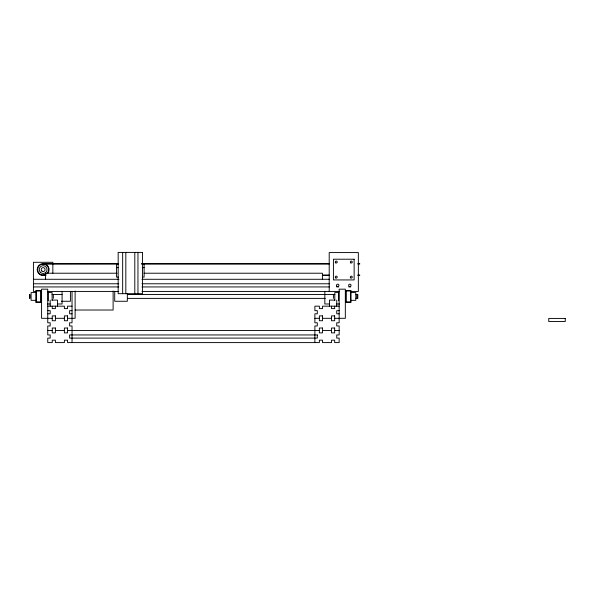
<?xml version="1.0" encoding="UTF-8"?>
<svg xmlns="http://www.w3.org/2000/svg" width="595" height="595" viewBox="0 0 595 595"><rect width="100%" height="100%" fill="white"/><g stroke="black" fill="none" stroke-linecap="round" stroke-linejoin="round"><path stroke-width="0.89" d="M42.141 264.135L118.338 264.083M42.706 275.002L45.927 274.979M118.338 263.607L42.453 263.6M141.55 263.607L329.095 263.607M357.87 263.607L359.73 263.607L359.73 264.083L357.87 264.083M141.55 264.083L329.095 264.083M118.36 264.544L116.516 264.544L116.516 277.099L118.36 277.099M142.264 264.544L144.109 264.544L144.109 277.099L142.264 277.099M116.516 267.631L118.36 267.631M142.264 267.631L144.109 267.631M117.096 273.217L45.57 273.217L45.57 279.286M144.042 273.217L322.408 273.217L322.408 279.286M322.594 274.979L329.095 274.979M357.87 274.979L359.73 274.979L359.73 275.455L357.87 275.455M45.927 275.455L42.267 275.44M322.594 275.455L329.095 275.455M33.424 279.286L118.955 279.286M141.967 279.286L329.37 279.286M33.424 283.778L118.777 283.778M141.967 283.778L329.37 283.778M33.424 286.939L118.777 286.939M141.967 286.939L329.37 286.939M336.792 286.939L338.644 286.939M348.849 286.939L350.708 286.939M36.243 291.007L40.854 291.007M346.059 291.007L350.671 291.007M36.206 291.431L33.424 291.431L33.424 262.291L52.851 262.291L52.851 273.217M47.34 291.431L118.777 291.431M141.967 291.431L339.514 291.431M350.708 291.431L358.346 291.431L358.346 252.578L329.206 252.578L329.206 291.431M35.998 292.569L31.096 292.569L31.096 300.341L35.998 300.341M48.24 292.576L52.122 292.576L52.122 300.341M338.674 292.576L334.792 292.576L334.792 300.341M350.916 292.569L355.817 292.569L355.817 300.341L350.916 300.341M51.988 294.51L62.081 294.51M127.397 294.525L334.925 294.51M355.959 294.525L357.818 294.525L357.818 298.392L355.959 298.392M127.397 298.392L325.301 298.392M52.003 300.096L57.47 300.096L57.47 306.172M334.911 300.096L329.444 300.096L329.444 306.172M61.404 301.271L70.418 301.271L70.418 291.639M36.243 301.903L40.854 301.903M346.059 301.903L350.671 301.903M36.243 302.379L40.854 302.379M346.059 302.379L350.671 302.379M47.414 303.986L50.181 303.986M57.47 303.986L62.081 303.986L62.081 291.431M329.444 303.986L324.833 303.986L324.833 291.431M336.733 303.986L339.5 303.986M47.749 306.172L64.386 306.172L64.386 308.597L67.547 308.597L67.547 306.172L72.04 306.172M339.157 306.172L322.527 306.172L322.527 308.597L319.366 308.597L319.366 306.172L314.874 306.172L314.874 310.664L317.306 310.664L317.306 313.818L314.874 313.818L314.874 322.802L317.306 322.802L317.306 325.963L314.874 325.963L314.874 342.594M75.119 310.025L113.117 310.025L113.117 291.029M47.749 310.664L50.181 310.664L50.181 313.818L47.749 313.818M72.04 310.664L69.608 310.664L69.608 313.818L72.04 313.818M339.157 310.664L336.733 310.664L336.733 313.818L339.157 313.818M52.248 318.31L41.583 318.31L41.583 289.17L47.749 289.17L47.749 322.802L50.181 322.802L50.181 325.963L47.749 325.963L47.749 334.948L50.181 334.948L50.181 338.101L47.749 338.101L47.749 342.594L52.248 342.594L52.248 340.169L55.402 340.169L55.402 342.594L64.386 342.594L64.386 340.169L67.547 340.169L67.547 342.594L319.366 342.594L319.366 340.169L322.527 340.169L322.527 342.594L331.512 342.594L331.512 340.169L334.665 340.169L334.665 342.594L339.157 342.594L339.157 338.101L336.733 338.101L336.733 334.948L339.157 334.948L339.157 325.963L336.733 325.963L336.733 322.802L339.157 322.802L339.157 289.17L345.331 289.17L345.331 318.31L334.665 318.31M55.402 318.31L64.386 318.31M67.547 318.31L75.119 318.31L75.119 291.029M314.874 318.31L319.366 318.31M322.527 318.31L331.512 318.31M47.749 330.456L52.248 330.456M55.402 330.456L64.386 330.456M67.547 330.456L319.366 330.456M322.527 330.456L331.512 330.456M334.665 330.456L339.157 330.456M356.888 294.525L356.888 298.392M350.916 290.524L350.916 302.394M350.671 302.394L350.671 290.524L346.059 290.531L346.059 302.416M345.814 290.501L345.814 302.416M338.674 292.086L338.674 300.825M336.733 300.096L336.733 306.172M334.665 306.172L334.665 308.597L331.512 308.597L331.512 306.172M333.401 294.525L333.401 298.392M137.958 252.406L137.958 293.685M134.805 252.406L134.805 293.685M127.345 293.491L127.345 301.271L114.723 301.271L114.723 291.639M125.82 252.406L125.82 293.685M122.659 252.406L122.659 293.685M72.04 291.483L72.04 322.802L69.608 322.802L69.608 325.963L72.04 325.963L72.04 342.594M55.402 306.172L55.402 308.597L52.248 308.597L52.248 306.172M53.334 294.525L53.334 298.392M50.181 300.096L50.181 306.172M48.24 292.086L48.24 300.825M41.1 290.501L41.1 302.416M40.854 302.416L40.854 290.501L36.243 290.531L36.243 302.394M35.998 290.524L35.998 302.394M29.854 294.525L29.854 298.392M29.75 294.525L29.75 298.392M45.324 275.135A5.972 5.972 0 0 1 37.165 269.728A5.972 5.972 0 0 1 45.034 263.912A5.972 5.972 0 0 1 47.808 273.291M45.882 274.325A5.489 5.489 0 0 1 37.671 270.048A5.489 5.489 0 0 1 45.012 264.418A5.489 5.489 0 0 1 47.02 273.455M142.458 252.406L118.167 252.406L118.167 293.685L142.458 293.685L142.458 252.406M354.137 259.212L333.416 259.212L333.416 279.933L354.137 279.933L354.137 259.212M55.402 315.886L52.248 315.886L52.248 320.742L55.402 320.742L55.402 315.886M67.547 315.886L64.386 315.886L64.386 320.742L67.547 320.742L67.547 315.886M322.527 315.886L319.366 315.886L319.366 320.742L322.527 320.742L322.527 315.886M334.665 315.886L331.512 315.886L331.512 320.742L334.665 320.742L334.665 315.886M565.25 318.422L548.739 318.422L548.739 321.508L565.25 321.508L565.25 318.422M55.402 328.024L52.248 328.024L52.248 332.88L55.402 332.88L55.402 328.024M67.547 328.024L64.386 328.024L64.386 332.88L67.547 332.88L67.547 328.024M322.527 328.024L319.366 328.024L319.366 332.88L322.527 332.88L322.527 328.024M334.665 328.024L331.512 328.024L331.512 332.88L334.665 332.88L334.665 328.024M317.306 334.948L69.608 334.948L69.608 338.101L317.306 338.101L317.306 334.948M41.895 271.067A1.941 1.941 0 0 0 45.056 269.899A1.941 1.941 0 0 0 42.461 267.75A1.941 1.941 0 0 0 41.895 271.067M40.393 272.324A3.882 3.882 0 0 0 46.893 270.576A3.882 3.882 0 0 0 42.133 265.824A3.882 3.882 0 0 0 40.393 272.324M336.844 286.217A1.212 1.212 0 0 0 338.875 285.674A1.212 1.212 0 0 0 337.387 284.187A1.212 1.212 0 0 0 336.844 286.217M349.235 286.411A1.212 1.212 0 0 0 351.057 285.355A1.212 1.212 0 0 0 349.235 284.306A1.212 1.212 0 0 0 349.235 286.411M350.812 262.886A0.974 0.974 0 0 0 352.27 262.045A0.974 0.974 0 0 0 350.812 261.205A0.974 0.974 0 0 0 350.812 262.886M335.766 262.886A0.974 0.974 0 0 0 337.224 262.045A0.974 0.974 0 0 0 335.766 261.205A0.974 0.974 0 0 0 335.766 262.886M335.766 277.939A0.974 0.974 0 0 0 337.224 277.099A0.974 0.974 0 0 0 335.766 276.259A0.974 0.974 0 0 0 335.766 277.939M350.812 277.939A0.974 0.974 0 0 0 352.27 277.099A0.974 0.974 0 0 0 350.812 276.259A0.974 0.974 0 0 0 350.812 277.939"/></g></svg>
